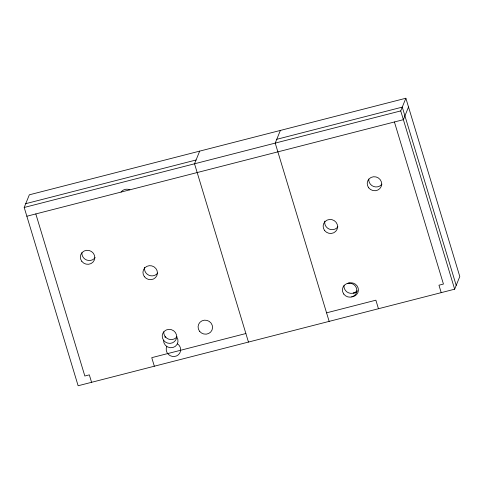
<?xml version="1.0" encoding="UTF-8"?>
<svg xmlns="http://www.w3.org/2000/svg" width="484" height="484" viewBox="0 0 484 484"><rect width="100%" height="100%" fill="white"/><g stroke="black" fill="none" stroke-linecap="round" stroke-linejoin="round"><path stroke-width="0.73" d="M24.2 207.473L29.342 194.81L405.87 98.246L459.8 276.527L454.657 289.19L78.13 385.754L24.2 207.473L400.728 110.915L405.87 98.246M199.68 151.123L194.532 163.792L248.461 342.073M280.363 130.432L275.221 143.101L329.15 321.382M408.52 107.006L403.378 119.675L26.85 216.233M348.613 283.134L349.133 282.977M353.768 292.995L353.247 293.153M352.177 296.813L351.705 296.952M25.743 203.673L196.074 159.992M276.763 139.301L402.271 107.115L456.2 285.391M245.878 333.53L151.746 357.67L154.329 366.213M326.561 312.839L375.868 300.195L378.458 308.738M347.597 283.37L348.129 283.255M354.736 292.772L354.252 292.874M353.235 296.559L352.709 296.674M400.728 110.915L454.657 289.19M394.412 121.974L443.441 284.048L438.958 285.197L441.208 292.645M91.579 382.306L89.322 374.858L84.839 376.007L35.816 213.934M121.067 192.069A7.29 6.976 22.1 0 1 129.863 189.819M381.973 184.083A7.29 6.976 22.1 0 1 373.545 186.461A7.29 6.976 22.1 0 1 368.784 179.092M177.416 343.773A7.29 6.976 22.1 0 1 179.697 353.223A7.29 6.976 22.1 0 1 170.15 355.667A7.29 6.976 22.1 0 1 166.798 346.496M95.094 257.651A7.29 6.976 22.1 0 1 86.666 260.029A7.29 6.976 22.1 0 1 81.905 252.66M176.696 336.876A7.29 6.976 22.1 0 1 172.836 347.542A7.29 6.976 22.1 0 1 163.544 340.246M337.899 226.808A7.29 6.976 22.1 0 1 329.132 229.053A7.29 6.976 22.1 0 1 324.812 221.127M357.065 290.642A7.29 6.976 22.1 0 1 348.655 292.856A7.29 6.976 22.1 0 1 343.979 285.518M357.192 291.622A7.29 6.976 22.1 0 1 354.004 292.911M348.377 283.219A7.29 6.976 22.1 0 1 358.13 287.986A7.29 6.976 22.1 0 1 352.461 296.71M176.981 336.707A7.29 6.976 22.1 0 1 168.553 339.102A7.29 6.976 22.1 0 1 163.78 331.728M165.135 337.632A7.29 6.976 22.1 0 1 165.086 336.447M157.705 273.018A7.29 6.976 22.1 0 1 148.939 275.263A7.29 6.976 22.1 0 1 144.613 267.337M368.699 187.822A7.29 6.976 22.1 0 0 381.144 186.63A7.29 6.976 22.1 0 0 373.521 176.751A7.29 6.976 22.1 0 0 368.699 187.822M81.82 261.39A7.29 6.976 22.1 0 0 94.265 260.198A7.29 6.976 22.1 0 0 86.642 250.319A7.29 6.976 22.1 0 0 81.82 261.39M199.559 331.262A7.29 6.976 22.1 0 0 212.004 330.07A7.29 6.976 22.1 0 0 204.381 320.19A7.29 6.976 22.1 0 0 199.559 331.262M163.519 340.216A7.29 6.976 22.1 0 0 176.019 339.538A7.29 6.976 22.1 0 0 168.831 329.362A7.29 6.976 22.1 0 0 163.519 340.216M324.625 230.553A7.29 6.976 22.1 0 0 337.07 229.356A7.29 6.976 22.1 0 0 329.453 219.476A7.29 6.976 22.1 0 0 324.625 230.553M343.725 294.018A7.29 6.976 22.1 0 0 356.224 293.31A7.29 6.976 22.1 0 0 349.006 283.152A7.29 6.976 22.1 0 0 343.725 294.018M144.432 276.763A7.29 6.976 22.1 0 0 156.876 275.565A7.29 6.976 22.1 0 0 149.254 265.686A7.29 6.976 22.1 0 0 144.432 276.763"/></g></svg>
